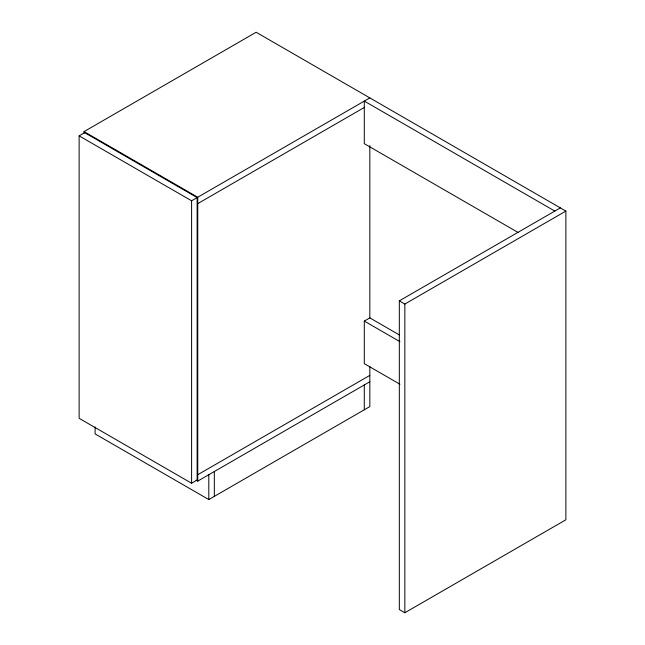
<?xml version="1.0" encoding="UTF-8"?>
<svg xmlns="http://www.w3.org/2000/svg" width="645" height="645" viewBox="0 0 645 645"><rect width="100%" height="100%" fill="white"/><g stroke="black" fill="none" stroke-linecap="round" stroke-linejoin="round"><path stroke-width="0.97" d="M84.043 133.426L84.043 131.604L256.121 32.25L565.875 211.084L565.875 519.789L404.85 612.75L399.32 609.557L399.32 300.852L560.344 207.892M79.125 135.861L84.656 132.668L197.128 197.596L197.128 480.041L191.597 483.242L79.125 418.307L79.125 135.861L191.597 200.788L197.128 197.596M84.043 131.604L197.741 197.241L369.827 97.895M197.741 203.635L364.61 107.288M399.956 384.251L364.288 363.659L364.288 321.081L369.827 317.888L399.4 334.965M399.32 300.852L404.85 304.045L565.875 211.084M197.741 474.72L369.827 375.374M196.007 480.106L197.741 481.106L369.827 381.759M95.105 426.966L95.105 433.916L208.803 499.561L369.827 406.6L369.827 366.304M554.813 211.084L364.288 101.088L364.288 143.666L518.274 232.571M364.288 321.081L399.956 341.673M404.85 304.045L404.85 612.75M369.827 145.601L369.827 317.929M364.288 384.952L364.288 409.793M214.333 471.527L214.333 496.368M208.803 474.72L208.803 499.561M197.741 197.241L197.741 481.106M191.597 200.788L191.597 483.242"/></g></svg>
